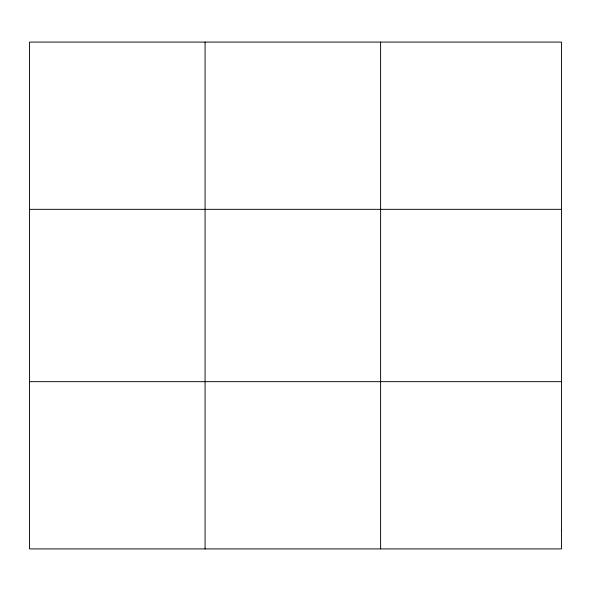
<?xml version="1.0" encoding="UTF-8"?>
<svg xmlns="http://www.w3.org/2000/svg" width="591" height="591" viewBox="0 0 591 591"><rect width="100%" height="100%" fill="white"/><g stroke="black" fill="none" stroke-linecap="round" stroke-linejoin="round"><path stroke-width="0.89" d="M205.077 548.913L205.077 42.087M380.604 548.913L380.604 42.087M29.55 209.34L561.45 209.34M29.55 381.66L561.45 381.66M561.45 530.326L561.45 548.913L29.55 548.913L29.55 42.087L561.45 42.087L561.45 530.326"/></g></svg>
